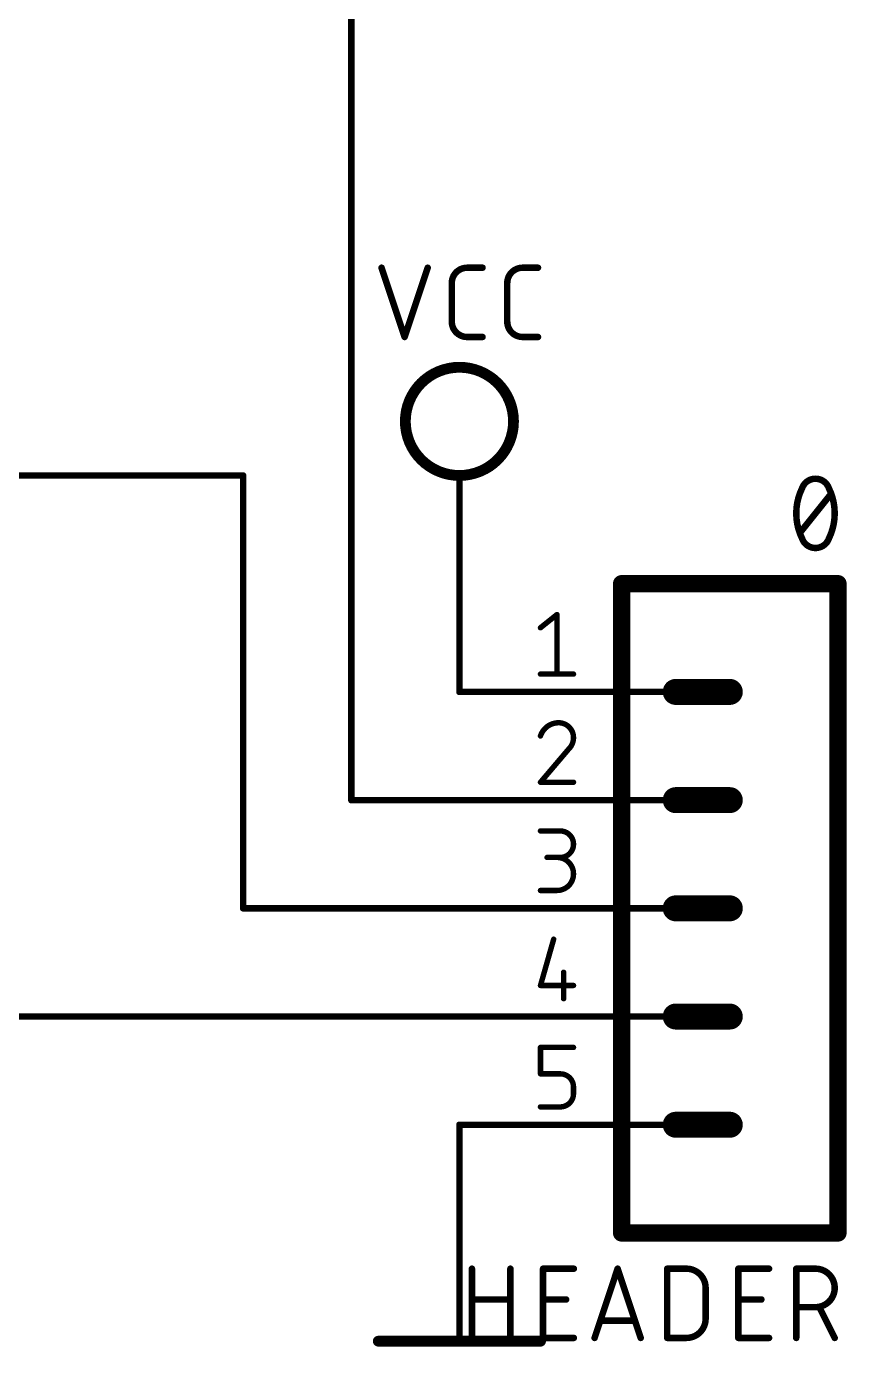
# Model space of a CAD drawing. Extents: x 2.4 to 52.3, y 10.2 to 96.4.
# Drawn here: x 33.01 to 52.27, y 35.43 to 66.42 of the extents above; entities that cross this region are included whole.
import ezdxf

# ---------------------------------------------------------------- set-up
doc = ezdxf.new("R2010")
doc.units = 0
for name, color, linetype in [('91', 122, 'CONTINUOUS'), ('94', 12, 'CONTINUOUS'), ('95', 251, 'CONTINUOUS'), ('96', 251, 'CONTINUOUS')]:
    doc.layers.add(name, color=color, linetype=linetype)

msp = doc.modelspace()

# ---------------------------------------------------------------- linework, layer by layer
at = {"layer": '91', "const_width": 0.1524}
for points in [[(40.64, 83.82), (40.64, 48.26)], [(15.24, 55.88), (38.1, 55.88)], [(38.1, 55.88), (38.1, 45.72)], [(43.18, 50.8), (43.18, 53.34)], [(40.64, 48.26), (43.18, 48.26)], [(38.1, 45.72), (43.18, 45.72)], [(15.24, 43.18), (43.18, 43.18)], [(43.18, 40.64), (43.18, 38.1)]]:
    msp.add_lwpolyline(points, dxfattribs=at)
at = {"layer": '91', "const_width": 0.0762}
for points in [[(38.1381, 55.88, 1), (38.0619, 55.88)], [(38.1, 55.8419, 1), (38.1, 55.9181)], [(43.2181, 53.34, 1), (43.1419, 53.34)], [(43.1419, 50.8, 1), (43.2181, 50.8)], [(40.64, 48.2981, 1), (40.64, 48.2219)], [(40.6019, 48.26, 1), (40.6781, 48.26)], [(43.18, 48.2219, 1), (43.18, 48.2981)], [(38.1, 45.7581, 1), (38.1, 45.6819)], [(38.0619, 45.72, 1), (38.1381, 45.72)], [(43.18, 45.6819, 1), (43.18, 45.7581)], [(43.18, 43.1419, 1), (43.18, 43.2181)], [(43.2181, 40.64, 1), (43.1419, 40.64)], [(43.1419, 38.1, 1), (43.2181, 38.1)]]:
    msp.add_lwpolyline(points, format="xyb", dxfattribs=at)
at = {"layer": '94'}
for points, const_width in [([(43.18, 55.88, 1), (43.18, 58.42, 1), (43.18, 55.88)], 0.254), ([(43.2181, 55.88, 1), (43.1419, 55.88)], 0.0762), ([(43.1419, 53.34, 1), (43.2181, 53.34)], 0.0762), ([(46.99, 53.4416, 1), (46.99, 53.2384)], 0.2032), ([(47.0916, 53.34, 1), (46.8884, 53.34)], 0.2032), ([(52.1716, 53.34, 1), (51.9684, 53.34)], 0.2032), ([(52.07, 53.2384, 1), (52.07, 53.4416)], 0.2032), ([(43.18, 50.8381, 1), (43.18, 50.7619)], 0.0762), ([(48.26, 50.9524, 1), (48.26, 50.6476)], 0.3048), ([(48.26, 50.7619, 1), (48.26, 50.8381)], 0.0762), ([(49.53, 50.6476, 1), (49.53, 50.9524)], 0.3048), ([(48.26, 48.4124, 1), (48.26, 48.1076)], 0.3048), ([(49.53, 48.1076, 1), (49.53, 48.4124)], 0.3048), ([(43.18, 48.2981, 1), (43.18, 48.2219)], 0.0762), ([(48.26, 48.2219, 1), (48.26, 48.2981)], 0.0762), ([(48.26, 45.8724, 1), (48.26, 45.5676)], 0.3048), ([(49.53, 45.5676, 1), (49.53, 45.8724)], 0.3048), ([(43.18, 45.7581, 1), (43.18, 45.6819)], 0.0762), ([(48.26, 45.6819, 1), (48.26, 45.7581)], 0.0762), ([(48.26, 43.3324, 1), (48.26, 43.0276)], 0.3048), ([(49.53, 43.0276, 1), (49.53, 43.3324)], 0.3048), ([(43.18, 43.2181, 1), (43.18, 43.1419)], 0.0762), ([(48.26, 43.1419, 1), (48.26, 43.2181)], 0.0762), ([(48.26, 40.7924, 1), (48.26, 40.4876)], 0.3048), ([(49.53, 40.4876, 1), (49.53, 40.7924)], 0.3048), ([(43.18, 40.6781, 1), (43.18, 40.6019)], 0.0762), ([(48.26, 40.6019, 1), (48.26, 40.6781)], 0.0762), ([(43.2181, 38.1, 1), (43.1419, 38.1)], 0.0762), ([(46.99, 38.2016, 1), (46.99, 37.9984)], 0.2032), ([(46.8884, 38.1, 1), (47.0916, 38.1)], 0.2032), ([(51.9684, 38.1, 1), (52.1716, 38.1)], 0.2032), ([(52.07, 37.9984, 1), (52.07, 38.2016)], 0.2032), ([(41.275, 35.6235, 1), (41.275, 35.4965)], 0.127), ([(45.085, 35.4965, 1), (45.085, 35.6235)], 0.127), ([(43.1419, 35.56, 1), (43.2181, 35.56)], 0.0762)]:
    msp.add_lwpolyline(points, format="xyb", dxfattribs=dict(at, const_width=const_width))
for points, const_width in [([(43.18, 53.34), (43.18, 55.88)], 0.1524), ([(46.99, 53.34), (52.07, 53.34)], 0.4064), ([(46.99, 53.34), (46.99, 38.1)], 0.4064), ([(52.07, 38.1), (52.07, 53.34)], 0.4064), ([(43.18, 50.8), (48.26, 50.8)], 0.1524), ([(49.53, 50.8), (48.26, 50.8)], 0.6096), ([(49.53, 48.26), (48.26, 48.26)], 0.6096), ([(43.18, 48.26), (48.26, 48.26)], 0.1524), ([(49.53, 45.72), (48.26, 45.72)], 0.6096), ([(43.18, 45.72), (48.26, 45.72)], 0.1524), ([(49.53, 43.18), (48.26, 43.18)], 0.6096), ([(43.18, 43.18), (48.26, 43.18)], 0.1524), ([(49.53, 40.64), (48.26, 40.64)], 0.6096), ([(43.18, 40.64), (48.26, 40.64)], 0.1524), ([(43.18, 38.1), (43.18, 35.56)], 0.1524), ([(52.07, 38.1), (46.99, 38.1)], 0.4064), ([(41.275, 35.56), (45.085, 35.56)], 0.254)]:
    msp.add_lwpolyline(points, dxfattribs=dict(at, const_width=const_width))
at = {"layer": '95'}
for points, const_width in [([(45.5034, 52.6161, 1), (45.4399, 52.6161)], 0.0635), ([(45.4915, 52.5913, 1), (45.4518, 52.6409)], 0.0635), ([(45.0638, 52.3304, 1), (45.1034, 52.2809)], 0.0635), ([(45.0836, 51.2509, 1), (45.0836, 51.1874)], 0.0635), ([(45.4399, 51.2191, 1), (45.5034, 51.2191)], 0.0635), ([(45.8597, 51.1874, 1), (45.8597, 51.2509)], 0.0635), ([(45.5104, 50.0761, 0.3252), (45.0836, 49.7657)], 0.127), ([(45.5104, 50.1079, 1), (45.5104, 50.0444)], 0.0635), ([(45.8597, 49.7268, 0.4142), (45.5104, 50.0761)], 0.127), ([(45.5105, 50.0444, 1), (45.5104, 50.1078)], 0.0635), ([(45.0534, 49.7754, 1), (45.1138, 49.7559)], 0.0635), ([(45.7433, 49.4552, 0.2053), (45.8597, 49.7268)], 0.127), ([(45.8914, 49.7268, 1), (45.828, 49.7269)], 0.0635), ([(45.828, 49.7268, 1), (45.8915, 49.7268)], 0.0635), ([(45.7214, 49.4782, 1), (45.7652, 49.4322)], 0.0635), ([(45.7675, 49.4346, 1), (45.7191, 49.4758)], 0.0635), ([(45.0836, 48.7109, 1), (45.0836, 48.6474)], 0.0635), ([(45.0594, 48.6997, 1), (45.1078, 48.6585)], 0.0635), ([(45.8597, 48.6474, 1), (45.8597, 48.7109)], 0.0635), ([(45.0836, 47.5679, 1), (45.0836, 47.5044)], 0.0635), ([(45.5493, 47.5679, 1), (45.5493, 47.5044)], 0.0635), ([(45.5493, 46.9152, 1), (45.5493, 47.5361)], 0.127), ([(45.5493, 47.5044, 1), (45.5493, 47.5679)], 0.0635), ([(45.2388, 46.947, 1), (45.2388, 46.8835)], 0.0635), ([(45.4716, 46.947, 1), (45.4716, 46.8835)], 0.0635), ([(45.4716, 46.1391, 1), (45.4716, 46.9152)], 0.127), ([(45.5493, 46.947, 1), (45.5493, 46.8835)], 0.0635), ([(45.5493, 46.8835, 1), (45.5493, 46.947)], 0.0635), ([(45.0836, 46.1709, 1), (45.0836, 46.1073)], 0.0635), ([(45.4716, 46.1709, 1), (45.4716, 46.1073)], 0.0635), ([(45.4716, 46.1073, 1), (45.4716, 46.1709)], 0.0635), ([(45.4246, 44.9874, 1), (45.3635, 45.0048)], 0.0635), ([(45.6586, 44.22, 1), (45.5951, 44.22)], 0.0635), ([(45.0836, 43.9413, 1), (45.0836, 43.8778)], 0.0635), ([(45.0531, 43.9183, 1), (45.1141, 43.9008)], 0.0635), ([(45.8597, 43.8778, 1), (45.8597, 43.9413)], 0.0635), ([(45.5951, 43.5991, 1), (45.6586, 43.5991)], 0.0635), ([(45.0836, 42.4879, 1), (45.0836, 42.4243)], 0.0635), ([(45.1153, 42.4561, 1), (45.0518, 42.4561)], 0.0635), ([(45.8597, 42.4243, 1), (45.8597, 42.4879)], 0.0635), ([(45.0518, 41.8352, 1), (45.1153, 41.8352)], 0.0635), ([(45.0836, 41.867, 1), (45.0836, 41.8035)], 0.0635), ([(45.5493, 41.867, 1), (45.5493, 41.8035)], 0.0635), ([(45.8597, 41.5248, 0.4142), (45.5493, 41.8352)], 0.127), ([(45.5493, 41.8035, 1), (45.5493, 41.867)], 0.0635), ([(45.8915, 41.5248, 1), (45.828, 41.5248)], 0.0635), ([(45.828, 41.5248, 1), (45.8915, 41.5248)], 0.0635), ([(45.5493, 41.0591, 0.4142), (45.8597, 41.3695)], 0.127), ([(45.8915, 41.3695, 1), (45.828, 41.3695)], 0.0635), ([(45.828, 41.3695, 1), (45.8915, 41.3695)], 0.0635), ([(45.0836, 41.0909, 1), (45.0836, 41.0273)], 0.0635), ([(45.5493, 41.0909, 1), (45.5493, 41.0273)], 0.0635), ([(45.5493, 41.0273, 1), (45.5493, 41.0909)], 0.0635), ([(43.5124, 37.2618, 1), (43.4362, 37.2618)], 0.0762), ([(44.4155, 37.2618, 1), (44.3393, 37.2618)], 0.0762), ([(45.1827, 37.2618, 1), (45.1065, 37.2618)], 0.0762), ([(45.1446, 37.2999, 1), (45.1446, 37.2237)], 0.0762), ([(45.8671, 37.2237, 1), (45.8671, 37.2999)], 0.0762), ([(46.932, 37.2738, 1), (46.8597, 37.2498)], 0.0762), ([(46.932, 37.2498, 1), (46.8597, 37.2738)], 0.0762), ([(48.0976, 37.2618, 1), (48.0214, 37.2618)], 0.0762), ([(48.0595, 37.2999, 1), (48.0595, 37.2237)], 0.0762), ([(48.9626, 36.8102, 0.4142), (48.511, 37.2618)], 0.1524), ([(48.511, 37.2999, 1), (48.511, 37.2237)], 0.0762), ([(48.511, 37.2237, 1), (48.511, 37.2999)], 0.0762), ([(49.7679, 37.2618, 1), (49.6917, 37.2618)], 0.0762), ([(49.7298, 37.2999, 1), (49.7298, 37.2237)], 0.0762), ([(50.4523, 37.2237, 1), (50.4523, 37.2999)], 0.0762), ([(51.1288, 37.2618, 1), (51.0526, 37.2618)], 0.0762), ([(51.0907, 37.2999, 1), (51.0907, 37.2237)], 0.0762), ([(51.5422, 36.3587, 1), (51.5422, 37.2618)], 0.1524), ([(51.5422, 37.2999, 1), (51.5422, 37.2237)], 0.0762), ([(51.5422, 37.2237, 1), (51.5422, 37.2999)], 0.0762), ([(49.0007, 36.8102, 1), (48.9245, 36.8102)], 0.0762), ([(43.4743, 36.5774, 1), (43.4743, 36.5012)], 0.0762), ([(44.3774, 36.5012, 1), (44.3774, 36.5774)], 0.0762), ([(45.1446, 36.5774, 1), (45.1446, 36.5012)], 0.0762), ([(45.6865, 36.5012, 1), (45.6865, 36.5774)], 0.0762), ([(48.9245, 36.8102, 1), (49.0007, 36.8102)], 0.0762), ([(49.7298, 36.5774, 1), (49.7298, 36.5012)], 0.0762), ([(50.2717, 36.5012, 1), (50.2717, 36.5774)], 0.0762), ([(51.0907, 36.3968, 1), (51.0907, 36.3206)], 0.0762), ([(51.5422, 36.3968, 1), (51.5422, 36.3206)], 0.0762), ([(51.5422, 36.3206, 1), (51.5422, 36.3968)], 0.0762), ([(51.6666, 36.3757, 1), (51.5985, 36.3416)], 0.0762), ([(46.4894, 36.0807, 1), (46.4894, 36.0045)], 0.0762), ([(47.3022, 36.0045, 1), (47.3022, 36.0807)], 0.0762), ([(48.511, 35.6362, 0.4142), (48.9626, 36.0878)], 0.1524), ([(49.0007, 36.0878, 1), (48.9245, 36.0878)], 0.0762), ([(48.9245, 36.0878, 1), (49.0007, 36.0878)], 0.0762), ([(43.4362, 35.6362, 1), (43.5124, 35.6362)], 0.0762), ([(44.3393, 35.6362, 1), (44.4155, 35.6362)], 0.0762), ([(45.1446, 35.6743, 1), (45.1446, 35.5981)], 0.0762), ([(45.1065, 35.6362, 1), (45.1827, 35.6362)], 0.0762), ([(45.8671, 35.5981, 1), (45.8671, 35.6743)], 0.0762), ([(46.3178, 35.6482, 1), (46.3901, 35.6242)], 0.0762), ([(47.4015, 35.6242, 1), (47.4738, 35.6482)], 0.0762), ([(48.0595, 35.6743, 1), (48.0595, 35.5981)], 0.0762), ([(48.0214, 35.6362, 1), (48.0976, 35.6362)], 0.0762), ([(48.511, 35.6743, 1), (48.511, 35.5981)], 0.0762), ([(48.511, 35.5981, 1), (48.511, 35.6743)], 0.0762), ([(49.7298, 35.6743, 1), (49.7298, 35.5981)], 0.0762), ([(49.6917, 35.6362, 1), (49.7679, 35.6362)], 0.0762), ([(50.4523, 35.5981, 1), (50.4523, 35.6743)], 0.0762), ([(51.0526, 35.6362, 1), (51.1288, 35.6362)], 0.0762), ([(51.9597, 35.6192, 1), (52.0279, 35.6532)], 0.0762)]:
    msp.add_lwpolyline(points, format="xyb", dxfattribs=dict(at, const_width=const_width))
for points, const_width in [([(45.0836, 52.3057), (45.4716, 52.6161)], 0.127), ([(45.4716, 52.6161), (45.4716, 51.2191)], 0.127), ([(45.0836, 51.2191), (45.8597, 51.2191)], 0.127), ([(45.7433, 49.4552), (45.0836, 48.6791)], 0.127), ([(45.0836, 48.6791), (45.8597, 48.6791)], 0.127), ([(45.0836, 47.5361), (45.5493, 47.5361)], 0.127), ([(45.5493, 46.9152), (45.2388, 46.9152)], 0.127), ([(45.0836, 46.1391), (45.4716, 46.1391)], 0.127), ([(45.394, 44.9961), (45.0836, 43.9095)], 0.127), ([(45.6269, 44.22), (45.6269, 43.5991)], 0.127), ([(45.0836, 43.9095), (45.8597, 43.9095)], 0.127), ([(45.0836, 41.8352), (45.0836, 42.4561)], 0.127), ([(45.0836, 42.4561), (45.8597, 42.4561)], 0.127), ([(45.5493, 41.8352), (45.0836, 41.8352)], 0.127), ([(45.8597, 41.3695), (45.8597, 41.5248)], 0.127), ([(45.0836, 41.0591), (45.5493, 41.0591)], 0.127), ([(43.4743, 35.6362), (43.4743, 37.2618)], 0.1524), ([(44.3774, 37.2618), (44.3774, 35.6362)], 0.1524), ([(45.1446, 35.6362), (45.1446, 37.2618)], 0.1524), ([(45.1446, 37.2618), (45.8671, 37.2618)], 0.1524), ([(46.354, 35.6362), (46.8958, 37.2618)], 0.1524), ([(46.8958, 37.2618), (47.4377, 35.6362)], 0.1524), ([(48.0595, 35.6362), (48.0595, 37.2618)], 0.1524), ([(48.0595, 37.2618), (48.511, 37.2618)], 0.1524), ([(49.7298, 35.6362), (49.7298, 37.2618)], 0.1524), ([(49.7298, 37.2618), (50.4523, 37.2618)], 0.1524), ([(51.0907, 35.6362), (51.0907, 37.2618)], 0.1524), ([(51.0907, 37.2618), (51.5422, 37.2618)], 0.1524), ([(48.9626, 36.8102), (48.9626, 36.0878)], 0.1524), ([(43.4743, 36.5393), (44.3774, 36.5393)], 0.1524), ([(45.1446, 36.5393), (45.6865, 36.5393)], 0.1524), ([(49.7298, 36.5393), (50.2717, 36.5393)], 0.1524), ([(51.5422, 36.3587), (51.0907, 36.3587)], 0.1524), ([(51.9938, 35.6362), (51.6326, 36.3587)], 0.1524), ([(47.3022, 36.0426), (46.4894, 36.0426)], 0.1524), ([(45.8671, 35.6362), (45.1446, 35.6362)], 0.1524), ([(48.511, 35.6362), (48.0595, 35.6362)], 0.1524), ([(50.4523, 35.6362), (49.7298, 35.6362)], 0.1524)]:
    msp.add_lwpolyline(points, dxfattribs=dict(at, const_width=const_width))
at = {"layer": '96', "const_width": 0.1524}
for points in [[(41.3512, 60.7568), (41.8931, 59.1312)], [(41.8931, 59.1312), (42.4349, 60.7568)], [(43.3619, 60.7568), (43.7232, 60.7568)], [(44.6645, 60.7568), (45.0258, 60.7568)], [(43.0007, 59.4924), (43.0007, 60.3956)], [(44.3033, 59.4924), (44.3033, 60.3956)], [(43.7232, 59.1312), (43.3619, 59.1312)], [(45.0258, 59.1312), (44.6645, 59.1312)], [(51.181, 54.5394), (51.9035, 55.4426)]]:
    msp.add_lwpolyline(points, dxfattribs=at)
at = {"layer": '96'}
for points, const_width in [([(41.3873, 60.7688, 1), (41.3151, 60.7448)], 0.0762), ([(42.4711, 60.7448, 1), (42.3988, 60.7688)], 0.0762), ([(43.3619, 60.7568, 0.4142), (43.0007, 60.3956)], 0.1524), ([(43.3619, 60.7949, 1), (43.3619, 60.7187)], 0.0762), ([(43.3619, 60.7187, 1), (43.3619, 60.7949)], 0.0762), ([(43.7232, 60.7187, 1), (43.7232, 60.7949)], 0.0762), ([(44.6645, 60.7568, 0.4142), (44.3033, 60.3956)], 0.1524), ([(44.6645, 60.7949, 1), (44.6645, 60.7187)], 0.0762), ([(44.6645, 60.7187, 1), (44.6645, 60.7949)], 0.0762), ([(45.0258, 60.7187, 1), (45.0258, 60.7949)], 0.0762), ([(43.0388, 60.3956, 1), (42.9626, 60.3956)], 0.0762), ([(42.9626, 60.3956, 1), (43.0388, 60.3956)], 0.0762), ([(44.3414, 60.3956, 1), (44.2652, 60.3956)], 0.0762), ([(44.2652, 60.3956, 1), (44.3414, 60.3956)], 0.0762), ([(43.0007, 59.4924, 0.4142), (43.3619, 59.1312)], 0.1524), ([(43.0388, 59.4924, 1), (42.9626, 59.4924)], 0.0762), ([(42.9626, 59.4924, 1), (43.0388, 59.4924)], 0.0762), ([(44.3033, 59.4924, 0.4142), (44.6645, 59.1312)], 0.1524), ([(44.3414, 59.4924, 1), (44.2652, 59.4924)], 0.0762), ([(44.2652, 59.4924, 1), (44.3414, 59.4924)], 0.0762), ([(43.3619, 59.1693, 1), (43.3619, 59.0931)], 0.0762), ([(43.3619, 59.0931, 1), (43.3619, 59.1693)], 0.0762), ([(43.7232, 59.0931, 1), (43.7232, 59.1693)], 0.0762), ([(44.6645, 59.1693, 1), (44.6645, 59.0931)], 0.0762), ([(44.6645, 59.0931, 1), (44.6645, 59.1693)], 0.0762), ([(45.0258, 59.0931, 1), (45.0258, 59.1693)], 0.0762), ([(41.8569, 59.1432, 1), (41.9292, 59.1192)], 0.0762), ([(41.8569, 59.1192, 1), (41.9292, 59.1432)], 0.0762), ([(51.5422, 55.8038, 0.3205), (51.2262, 55.578)], 0.1524), ([(51.8583, 55.578, 0.3205), (51.5422, 55.8038)], 0.1524), ([(51.5422, 55.8419, 1), (51.5422, 55.7657)], 0.0762), ([(51.5422, 55.7657, 1), (51.5422, 55.8419)], 0.0762), ([(51.2262, 55.578, 0.1139), (51.0907, 54.991)], 0.1524), ([(51.1901, 55.5904, 1), (51.2622, 55.5657)], 0.0762), ([(51.2604, 55.5613, 1), (51.1919, 55.5947)], 0.0762), ([(51.9938, 54.991, 0.1139), (51.8583, 55.578)], 0.1524), ([(51.8926, 55.5947, 1), (51.8241, 55.5613)], 0.0762), ([(51.8223, 55.5657, 1), (51.8944, 55.5904)], 0.0762), ([(51.9332, 55.4188, 1), (51.8737, 55.4664)], 0.0762), ([(51.0907, 54.991, 0.1139), (51.2262, 54.404)], 0.1524), ([(51.1288, 54.991, 1), (51.0526, 54.991)], 0.0762), ([(51.0526, 54.991, 1), (51.1288, 54.991)], 0.0762), ([(51.8583, 54.404, 0.1139), (51.9938, 54.991)], 0.1524), ([(52.0319, 54.991, 1), (51.9557, 54.991)], 0.0762), ([(51.9557, 54.991, 1), (52.0319, 54.991)], 0.0762), ([(51.1512, 54.5632, 1), (51.2108, 54.5156)], 0.0762), ([(51.2622, 54.4163, 1), (51.1901, 54.3916)], 0.0762), ([(51.2262, 54.404, 0.3205), (51.5422, 54.1782)], 0.1524), ([(51.1919, 54.3873, 1), (51.2604, 54.4207)], 0.0762), ([(51.5422, 54.1782, 0.3205), (51.8583, 54.404)], 0.1524), ([(51.5422, 54.2163, 1), (51.5422, 54.1401)], 0.0762), ([(51.5422, 54.1401, 1), (51.5422, 54.2163)], 0.0762), ([(51.8241, 54.4207, 1), (51.8926, 54.3873)], 0.0762), ([(51.8944, 54.3916, 1), (51.8223, 54.4163)], 0.0762)]:
    msp.add_lwpolyline(points, format="xyb", dxfattribs=dict(at, const_width=const_width))

doc.saveas('drawing.dxf')
